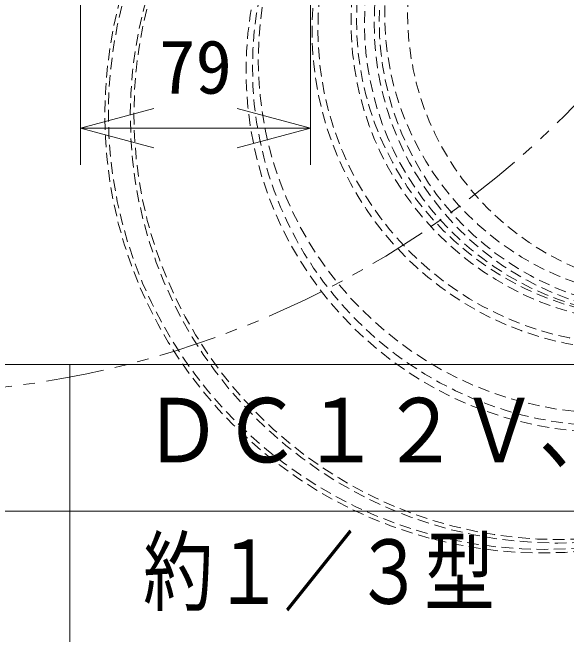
# Model space of a CAD drawing. Units: millimetres, scale not verified. Extents: x -63 to 108, y -56 to 175.
# Drawn here: x -25.1 to -6.19, y -5.71 to 15.51 of the extents above; entities that cross this region are included whole.
import ezdxf
from ezdxf.enums import TextEntityAlignment as Align

# ---------------------------------------------------------------- set-up
doc = ezdxf.new("R2010")
doc.units = ezdxf.units.MM
doc.header["$LTSCALE"] = 0.125
doc.linetypes.add('USER2', pattern=[4.7625, 3.175, -1.5875])
doc.linetypes.add('USER3', pattern=[31.75, 15.875, -3.175, 3.175, -3.175, 3.175, -3.175])
for name, color, linetype, lineweight in [('0-0_0', 7, 'Continuous', 20), ('0-2_WAKU', 1, 'Continuous', 18), ('0-4_SUNPO', 7, 'Continuous', 20), ('0-5_GAIKEI', 1, 'USER2', 18)]:
    doc.layers.add(name, color=color, linetype=linetype, lineweight=lineweight)
doc.layers.add('0-1_MOJI1', color=7, linetype='Continuous')
doc.styles.add('ＭＳ ゴシック', font='')
doc.styles.get('ＭＳ ゴシック').set_extended_font_data('MS Gothic')

# ---------------------------------------------------------------- blocks, each defined once
blk = doc.blocks.new('_Open30')
at = {"layer": '0-0_0'}
blk.add_line((0, 0), (-1, 0), dxfattribs=at)
blk.add_lwpolyline([(-1, 0.26795), (0, 0), (-1, -0.26795)], dxfattribs=at)
blk = doc.blocks.new('D1')
at = {"layer": '0-4_SUNPO'}
for p, q in [((42.3711, 80.2295), (42.3711, 71.8118)), ((50.2102, 80.2295), (50.2102, 71.8118)), ((44.8711, 73.0618), (47.7102, 73.0618))]:
    blk.add_line(p, q, dxfattribs=at)
at = {"layer": '0-4_SUNPO', "xscale": 2.5, "yscale": 2.5, "rotation": 180}
blk.add_blockref('_Open30', (42.3711, 73.0618), dxfattribs=at)
at = {"layer": '0-4_SUNPO', "xscale": 2.5, "yscale": 2.5}
blk.add_blockref('_Open30', (50.2102, 73.0618), dxfattribs=at)
at = {"layer": '0-4_SUNPO', "style": 'ＭＳ ゴシック'}
blk.add_text('79', height=1.833, dxfattribs=at).set_placement((45.0406, 73.6868), align=Align.BOTTOM_LEFT)

msp = doc.modelspace()

# ---------------------------------------------------------------- linework, layer by layer
at = {"layer": '0-2_WAKU', "color": 4}
for p, q in [((-63.1422, 3.5001), (61.8578, 3.5001)), ((-23.1422, 3.5001), (-23.1422, -56.4999))]:
    msp.add_line(p, q, dxfattribs=at)
at = {"layer": '0-2_WAKU'}
msp.add_line((-63.1422, -1.4999), (61.8578, -1.4999), dxfattribs=at)
at = {"layer": '0-5_GAIKEI', "linetype": 'USER3'}
msp.add_circle((-29.1479, 34.8937), 32.3824, dxfattribs=at)
at = {"layer": '0-5_GAIKEI'}
for centre, radius in [((-7.0062, 12.0108), 14.9398), ((-6.9569, 12.0587), 14.8664), ((-6.4887, 11.9956), 14.5879), ((-6.4396, 12.0431), 14.515), ((-4.7741, 13.5371), 12.3535), ((-4.6485, 13.8934), 12.0606), ((-4.6878, 13.6228), 12.2214), ((-4.01, 14.8624), 10.8662), ((-3.928, 14.9335), 10.7476), ((-3.2883, 15.1677), 10.2578), ((-3.2134, 15.2356), 10.1454), ((-3.0445, 15.1605), 10.044), ((-2.7932, 15.1295), 9.9615), ((-2.728, 15.1982), 9.8548), ((-2.6976, 15.4591), 9.6989), ((-2.2184, 15.457), 9.3969)]:
    msp.add_circle(centre, radius, dxfattribs=at)

# ---------------------------------------------------------------- block references
at = {"layer": '0-4_SUNPO'}
msp.add_blockref('D1', (-65.1422, -61.4999), dxfattribs=at)

# ---------------------------------------------------------------- texts
at = {"layer": '0-1_MOJI1', "style": 'ＭＳ ゴシック'}
for s, width, p in [('ＤＣ１２Ｖ、ＰｏＥ（ＩＥＥＥ８０２．３ａｆ準拠）', 0.9, (-20.6422, -0.4999)), ('約１／３型\u3000ＭＯＳセンサー／約１３５万画素・プログレッシブ', 0.8, (-20.6422, -5.3255))]:
    msp.add_text(s, height=2.199, dxfattribs=dict(at, width=width)).set_placement(p, align=Align.BOTTOM_LEFT)

doc.saveas('drawing.dxf')
